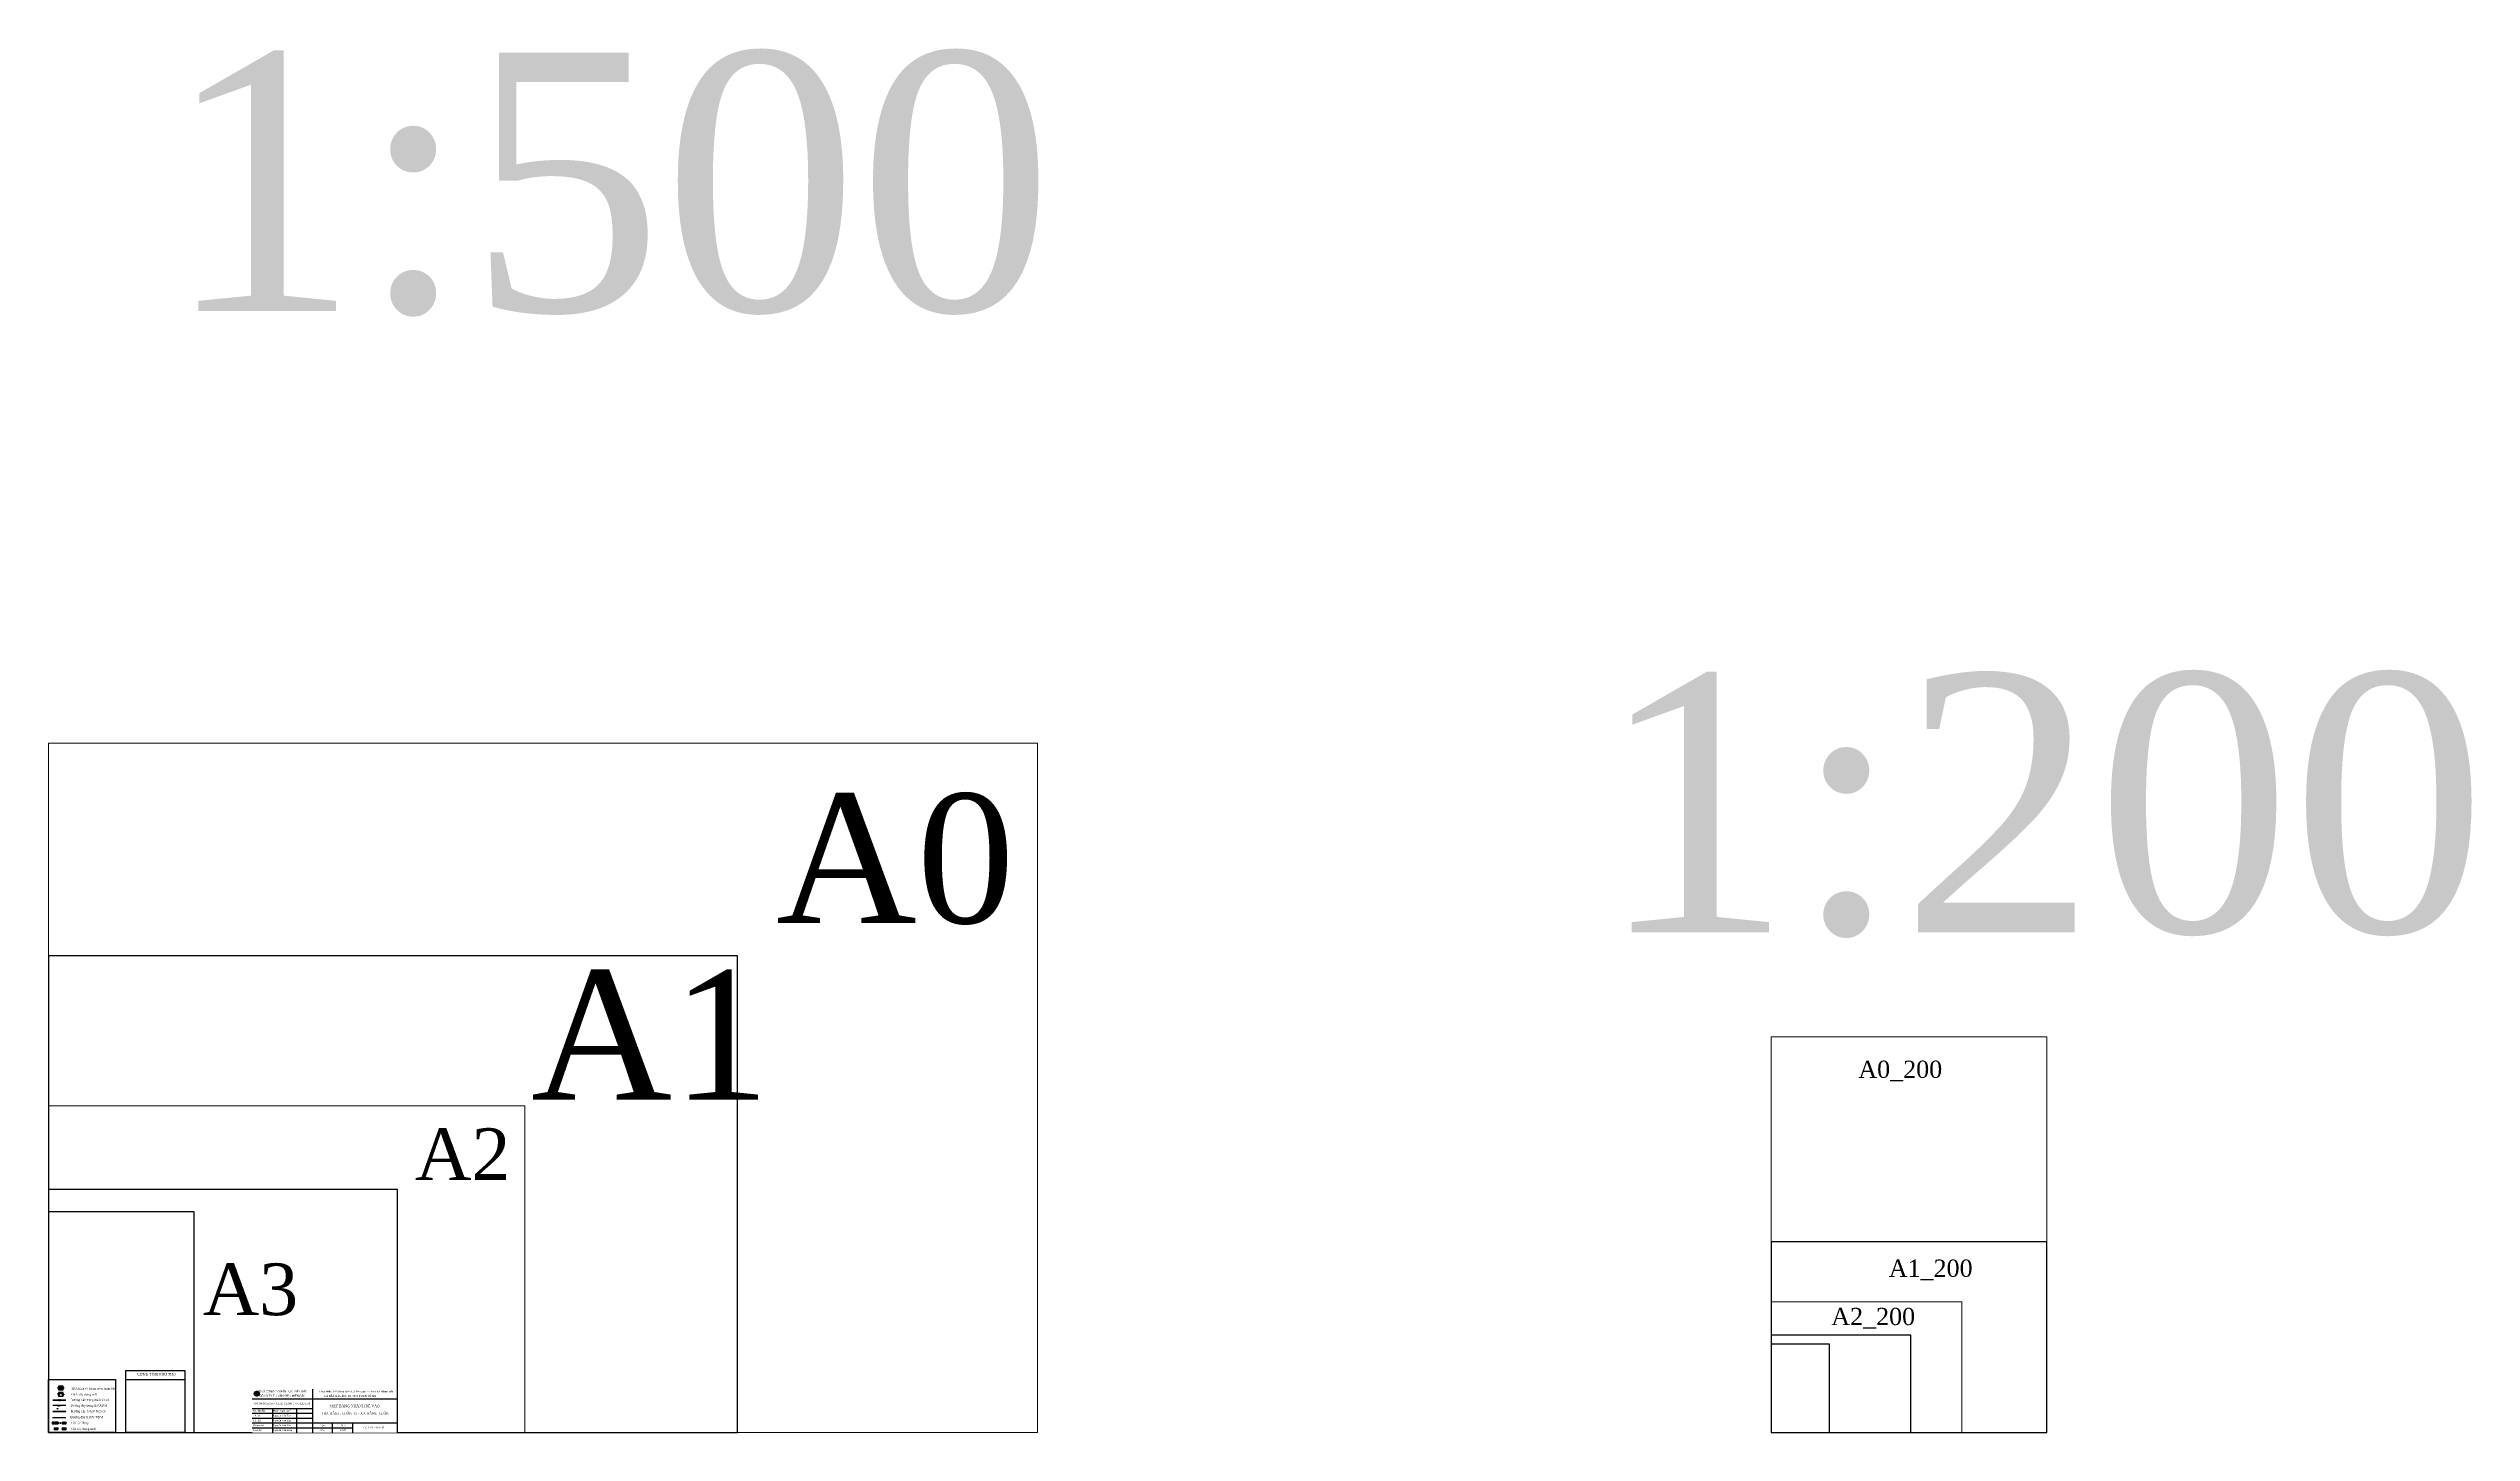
# Model space of a CAD drawing. Header units: feet. Extents: x 74374 to 92081, y 43964 to 65389.
# Drawn here: x 90675 to 92081, y 58335 to 59138 of the extents above; entities that cross this region are included whole.
import ezdxf
from ezdxf.enums import TextEntityAlignment as Align

# ---------------------------------------------------------------- set-up
doc = ezdxf.new("R2010")
doc.units = ezdxf.units.FT
doc.header["$MEASUREMENT"] = 0
doc.set_wipeout_variables(frame=1)
doc.linetypes.add('HIDDEN', pattern=[0.375, 0.25, -0.125])
for name, color, linetype in [('Border', 6, 'Continuous'), ('DZ 04 XDM', 2, 'HIDDEN'), ('DZ-HaAp trong REII', 1, 'Continuous'), ('DZxdm', 3, 'HIDDEN'), ('GHICHU', 130, 'Continuous'), ('HoKhoan', 20, 'Continuous'), ('Khung', 7, 'Continuous'), ('KHUNG-TEN', 7, 'Continuous'), ('khungBV', 14, 'Continuous'), ('socot', 2, 'Continuous'), ('TBA', 5, 'Continuous')]:
    doc.layers.add(name, color=color, linetype=linetype)
doc.layers.add('Hien Trang', color=2, linetype='Continuous', lineweight=40)
doc.layers.add('Text', color=7, linetype='Continuous', lineweight=5)
doc.styles.add('NEN DIA HINH$0$style1', font='VnArial.TTF', dxfattribs={"height": 1000})
doc.styles.add('PEC_ARIAL', font='arial.ttf', dxfattribs={"width": 0.8})
doc.styles.add('PEC_TIMENEW', font='times.ttf')
doc.styles.add('tenho', font='times.ttf')

# ---------------------------------------------------------------- blocks, each defined once
blk = doc.blocks.new('H-TD')
at = {"layer": 'DZ-HaAp trong REII'}
blk.add_hatch(color=256, dxfattribs=at).paths.add_polyline_path([(2, 2), (-2, 2), (-2, -2), (2, -2)])
blk.add_lwpolyline([(-2, -2), (2, -2), (2, 2), (-2, 2)], close=True, dxfattribs=at)
blk = doc.blocks.new('H')
blk.add_wipeout([(-1.5, -1.5), (-1.5, 1.5), (1.5, 1.5), (1.5, -1.5)]).dxf.layer = 'Hien Trang'
blk = doc.blocks.new('LT')
blk.add_wipeout([(-2.1, 0), (-2.1, 0.3), (-2, 0.7), (-1.9, 1), (-1.7, 1.2), (-1.5, 1.5), (-1.2, 1.7), (-1, 1.9), (-0.7, 2), (-0.3, 2.1), (0, 2.1), (0.3, 2.1), (0.7, 2), (1, 1.9), (1.2, 1.7), (1.5, 1.5), (1.7, 1.2), (1.9, 1), (2, 0.7), (2.1, 0.3), (2.1, 0), (2.1, -0.3), (2, -0.7), (1.9, -1), (1.7, -1.2), (1.5, -1.5), (1.2, -1.7), (1, -1.9), (0.7, -2), (0.3, -2.1), (0, -2.1), (-0.3, -2.1), (-0.7, -2), (-1, -1.9), (-1.2, -1.7), (-1.5, -1.5), (-1.7, -1.2), (-1.9, -1), (-2, -0.7), (-2.1, -0.3)]).dxf.layer = 'Hien Trang'
blk = doc.blocks.new('Cot H hien trang')
at = {"layer": 'Hien Trang'}
blk.add_hatch(color=256, dxfattribs=at).paths.add_polyline_path([(1.5, 1.5), (-1.5, 1.5), (-1.5, -1.5), (1.5, -1.5)])
blk.add_lwpolyline([(-1.5, -1.5), (1.5, -1.5), (1.5, 1.5), (-1.5, 1.5)], close=True, dxfattribs=at)
blk = doc.blocks.new('Cot 2H hien trang D')
at = {"layer": 'Hien Trang'}
blk.add_line((-0.3, 0), (0.3, 0), dxfattribs=at)
at = {"layer": 'Hien Trang', "rotation": 90}
for p in [(-1.8, 0), (1.8, 0)]:
    blk.add_blockref('Cot H hien trang', p, dxfattribs=at)
blk = doc.blocks.new('Cot 2H XDM N')
at = {"layer": 'Hien Trang'}
blk.add_line((0, 0.3), (0, -0.3), dxfattribs=at)
for points in [[(-1.5, 0.3), (1.5, 0.3), (1.5, 3.3), (-1.5, 3.3)], [(-1.5, -3.3), (1.5, -3.3), (1.5, -0.3), (-1.5, -0.3)]]:
    blk.add_lwpolyline(points, close=True, dxfattribs=at)
blk = doc.blocks.new('Cot 2LT XDM N')
at = {"layer": 'Hien Trang'}
blk.add_line((0, -0.2), (0, 0.2), dxfattribs=at)
for centre in [(0, 2.3), (0, -2.3)]:
    blk.add_circle(centre, 2.12, dxfattribs=at)
blk = doc.blocks.new('Cot LT hien trang')
at = {"layer": 'Hien Trang'}
blk.add_hatch(color=256, dxfattribs=at).paths.add_polyline_path([(-2.1, 0, 1), (2.1, 0, 1)])
blk.add_circle((0, 0), 2.12, dxfattribs=at)
blk = doc.blocks.new('Cot 2LT hien trang D')
at = {"layer": 'Hien Trang'}
blk.add_line((-0.2, 0), (0.2, 0), dxfattribs=at)
at = {"layer": 'Hien Trang', "rotation": 270}
for p in [(-2.3, 0), (2.3, 0)]:
    blk.add_blockref('Cot LT hien trang', p, dxfattribs=at)
blk = doc.blocks.new('CCCCC4444')
at = {"layer": 'KHUNG-TEN'}
h = blk.add_hatch(color=250, dxfattribs=at)
h.dxf.hatch_style = 1
h.set_gradient(color1=(41, 233, 7), one_color=1, tint=1)
edge = h.paths.add_edge_path()
edge.add_ellipse((-271147, 972861), major_axis=(0, 15.3), ratio=1, start_angle=90.0005, end_angle=270.0005)
edge.add_ellipse((-271147, 972861), major_axis=(0, 15.3), ratio=1, start_angle=-89.9997, end_angle=90.0003)
edge = h.paths.add_edge_path(flags=16)
edge.add_line((-271147, 972874), (-271147, 972875))
edge.add_line((-271147, 972875), (-271147, 972874))
edge.add_ellipse((-271147, 972861), major_axis=(0, 13.6), ratio=1, start_angle=270.7772, end_angle=359.2345, ccw=False)
edge.add_line((-271133, 972861), (-271132, 972861))
edge.add_line((-271132, 972861), (-271133, 972860))
edge.add_ellipse((-271147, 972861), major_axis=(0, 13.6), ratio=1, start_angle=180.7663, end_angle=269.2236, ccw=False)
edge.add_line((-271147, 972847), (-271147, 972846))
edge.add_line((-271147, 972846), (-271147, 972847))
edge.add_ellipse((-271147, 972861), major_axis=(0, 13.6), ratio=1, start_angle=90.7761, end_angle=179.2334, ccw=False)
edge.add_line((-271160, 972860), (-271161, 972861))
edge.add_line((-271161, 972861), (-271160, 972861))
edge.add_ellipse((-271147, 972861), major_axis=(0, 13.6), ratio=1, start_angle=360.7658, end_angle=449.2231, ccw=False)
h.paths.add_polyline_path([(-271147, 972874), (-271145, 972862), (-271133, 972861), (-271145, 972859), (-271147, 972847), (-271148, 972859), (-271160, 972861), (-271148, 972862)], flags=0)
h.paths.add_polyline_path([(-271147, 972863), (-271146, 972861), (-271144, 972861), (-271146, 972860), (-271147, 972858), (-271148, 972860), (-271150, 972861), (-271148, 972861)], flags=0)
h = blk.add_hatch(color=250, dxfattribs=at)
h.set_gradient(color1=(18, 233, 7), one_color=1, tint=1)
edge = h.paths.add_edge_path()
edge.add_line((-271147, 972874), (-271147, 972875))
edge.add_ellipse((-271147, 972861), major_axis=(0, 14.6), ratio=1, start_angle=-0.0004, end_angle=89.9996)
edge.add_line((-271161, 972861), (-271160, 972861))
edge.add_ellipse((-271147, 972861), major_axis=(0, 13.6), ratio=1, start_angle=360.7658, end_angle=449.2231, ccw=False)
h = blk.add_hatch(color=250, dxfattribs=at)
h.set_gradient(color1=(232, 236, 4), one_color=1, tint=1)
h.paths.add_polyline_path([(-271149, 972863), (-271147, 972875), (-271147, 972875), (-271149, 972863), (-271161, 972861), (-271149, 972858), (-271147, 972846), (-271147, 972846), (-271149, 972858), (-271161, 972860)])
h = blk.add_hatch(color=250, dxfattribs=at)
h.set_gradient(color1=(18, 233, 7), one_color=1, tint=1)
edge = h.paths.add_edge_path()
edge.add_line((-271160, 972860), (-271161, 972861))
edge.add_ellipse((-271147, 972861), major_axis=(0, 14.6), ratio=1, start_angle=89.9997, end_angle=179.9997)
edge.add_line((-271147, 972846), (-271147, 972847))
edge.add_ellipse((-271147, 972861), major_axis=(0, 13.6), ratio=1, start_angle=90.7761, end_angle=179.2334, ccw=False)
h = blk.add_hatch(color=250, dxfattribs=at)
h.set_gradient(color1=(251, 9, 33), one_color=1, tint=1)
edge = h.paths.add_edge_path()
edge.add_line((-271147, 972874), (-271148, 972862))
edge.add_line((-271148, 972862), (-271160, 972861))
edge.add_ellipse((-271147, 972861), major_axis=(9.33, 9.33), ratio=1, start_angle=134.7254, end_angle=135)
edge.add_ellipse((-271147, 972861), major_axis=(-9.33, 9.33), ratio=1, start_angle=45, end_angle=45.2746)
edge.add_line((-271160, 972860), (-271148, 972859))
edge.add_line((-271148, 972859), (-271147, 972847))
edge.add_line((-271147, 972847), (-271145, 972859))
edge.add_line((-271145, 972859), (-271134, 972860))
edge.add_ellipse((-271147, 972861), major_axis=(9.33, 9.33), ratio=1, start_angle=314.7254, end_angle=315)
edge.add_ellipse((-271147, 972861), major_axis=(-9.33, 9.33), ratio=1, start_angle=225, end_angle=225.2746)
edge.add_line((-271134, 972861), (-271145, 972862))
edge.add_line((-271145, 972862), (-271147, 972874))
h.paths.add_polyline_path([(-271147, 972863), (-271146, 972861), (-271144, 972861), (-271146, 972860), (-271147, 972858), (-271148, 972860), (-271150, 972861), (-271148, 972861)], flags=16)
h = blk.add_hatch(color=250, dxfattribs=at)
h.set_gradient(color1=(229, 250, 5), one_color=1, tint=1)
h.paths.add_polyline_path([(-271148, 972861), (-271150, 972861), (-271148, 972860), (-271147, 972858), (-271146, 972860), (-271144, 972861), (-271146, 972861), (-271147, 972863)])
h = blk.add_hatch(color=250, dxfattribs=at)
h.set_gradient(color1=(18, 233, 7), one_color=1, tint=1)
edge = h.paths.add_edge_path()
edge.add_line((-271147, 972875), (-271147, 972874))
edge.add_ellipse((-271147, 972861), major_axis=(0, 13.6), ratio=1, start_angle=270.7772, end_angle=359.2345, ccw=False)
edge.add_line((-271133, 972861), (-271132, 972861))
edge.add_ellipse((-271147, 972861), major_axis=(0, 14.6), ratio=1, start_angle=-89.9996, end_angle=0.0004)
h = blk.add_hatch(color=250, dxfattribs=at)
h.set_gradient(color1=(18, 233, 7), one_color=1, tint=1)
edge = h.paths.add_edge_path()
edge.add_line((-271132, 972861), (-271133, 972860))
edge.add_ellipse((-271147, 972861), major_axis=(0, 13.6), ratio=1, start_angle=180.7663, end_angle=269.2236, ccw=False)
edge.add_line((-271147, 972847), (-271147, 972846))
edge.add_ellipse((-271147, 972861), major_axis=(0, 14.6), ratio=1, start_angle=180.0003, end_angle=270.0003)
at = {"layer": 'KHUNG-TEN', "color": 1}
for p, q in [((-271161, 972860), (-271149, 972863)), ((-271161, 972861), (-271149, 972863)), ((-271161, 972861), (-271161, 972861)), ((-271161, 972861), (-271149, 972858)), ((-271161, 972860), (-271161, 972860)), ((-271161, 972860), (-271149, 972858)), ((-271149, 972863), (-271147, 972875)), ((-271149, 972863), (-271147, 972875)), ((-271149, 972858), (-271147, 972846)), ((-271149, 972858), (-271147, 972846))]:
    blk.add_line(p, q, dxfattribs=at)
at = {"layer": 'KHUNG-TEN', "color": 250}
for p, q in [((-271160, 972861), (-271148, 972859)), ((-271150, 972861), (-271148, 972860)), ((-271150, 972861), (-271148, 972861)), ((-271148, 972861), (-271147, 972863)), ((-271148, 972860), (-271147, 972858)), ((-271148, 972859), (-271147, 972847)), ((-271146, 972861), (-271147, 972863)), ((-271146, 972860), (-271147, 972858)), ((-271144, 972861), (-271146, 972860)), ((-271144, 972861), (-271146, 972861))]:
    blk.add_line(p, q, dxfattribs=at)
at = {"layer": 'KHUNG-TEN', "color": 88}
for p, q in [((-271144, 972863), (-271147, 972875)), ((-271144, 972858), (-271147, 972846)), ((-271132, 972861), (-271144, 972863)), ((-271132, 972861), (-271144, 972858))]:
    blk.add_line(p, q, dxfattribs=at)
at = {"layer": 'KHUNG-TEN', "color": 6}
blk.add_ellipse((-271147, 972861), major_axis=(0, 15.3), ratio=1, start_param=4.712381, end_param=10.995566, dxfattribs=at)
at = {"layer": 'KHUNG-TEN', "color": 3}
for start_param, end_param in [(0.013366, 1.557237), (1.584342, 3.128214), (-1.557232, -0.013361), (3.154967, 4.698838)]:
    blk.add_ellipse((-271147, 972861), major_axis=(0, 13.6), ratio=1, start_param=start_param, end_param=end_param, dxfattribs=at)
at = {"layer": 'KHUNG-TEN', "color": 4}
for start_param, end_param in [(0.019166, 1.525521), (-1.525523, -0.019168)]:
    blk.add_ellipse((-271147, 972860), major_axis=(0, 13.6), ratio=1, start_param=start_param, end_param=end_param, dxfattribs=at)
at = {"layer": 'GHICHU', "color": 1, "style": 'NEN DIA HINH$0$style1', "oblique": 360, "width": 0.999999}
blk.add_text('        NPC PEC', height=3.6, rotation=0.0431, dxfattribs=at).set_placement((-271168, 972837))
blk = doc.blocks.new('FFFFF')
at = {"layer": 'KHUNG-TEN', "color": 0}
blk.add_blockref('CCCCC4444', (0, 0), dxfattribs=at)
blk = doc.blocks.new('CCR55555')
at = {"layer": 'KHUNG-TEN'}
blk.add_blockref('FFFFF', (0, 0), dxfattribs=at)
blk = doc.blocks.new('A$C18572a37')
at = {"layer": 'TBA'}
for p, q in [((-1.4, -2.1), (0, 0)), ((-1.4, -2.1), (0, 0)), ((0, 0), (1.4, -2.1))]:
    blk.add_line(p, q, dxfattribs=at)
blk.add_lwpolyline([(-1.4, -2.1), (1.4, -2.1), (1.4, 0), (-1.4, 0)], close=True, dxfattribs=at)
for centre in [(-1.6, -0.7), (1.6, -1.1)]:
    blk.add_circle(centre, 0.193, dxfattribs=at)
blk = doc.blocks.new('A$C715df23e')
at = {"layer": 'Hien Trang'}
blk.add_hatch(color=256, dxfattribs=at).paths.add_polyline_path([(0.6, 0, 1), (-0.6, 0, 1)])
blk = doc.blocks.new('A$C2cfff7e2')
at = {"layer": 'TBA'}
blk.add_hatch(color=256, dxfattribs=at).paths.add_polyline_path([(1.4, -2.1), (0, 0), (-1.4, -2.1)])
for p, q in [((-1.4, -2.1), (0, 0)), ((0, 0), (1.4, -2.1))]:
    blk.add_line(p, q, dxfattribs=at)
blk.add_lwpolyline([(-1.4, -2.1), (1.4, -2.1), (1.4, 0), (-1.4, 0)], close=True, dxfattribs=at)
for centre in [(-1.6, -1.1), (1.6, -1.1)]:
    blk.add_circle(centre, 0.193, dxfattribs=at)

msp = doc.modelspace()

# ---------------------------------------------------------------- hatches: boundary and pattern name
at = {"layer": 'DZxdm'}
h = msp.add_hatch(color=256, dxfattribs=at)
h.paths.add_polyline_path([(90681.18864, 58350.71521), (90681.30146, 58350.71521, 1)])
h.paths.add_polyline_path([(90681.30146, 58350.71521), (90681.18864, 58350.71521, 1)])
at = {"layer": 'Hien Trang'}
h = msp.add_hatch(color=256, dxfattribs=at)
h.paths.add_polyline_path([(90681.18075, 58353.94738), (90681.29357, 58353.94738, 1)])
h.paths.add_polyline_path([(90681.29357, 58353.94738), (90681.18075, 58353.94738, 1)])

# ---------------------------------------------------------------- linework, layer by layer
at = {"layer": 'Border', "color": 2, "lineweight": 0}
for points in [[(90674.93151, 58735.12413), (90674.93151, 58335.12413), (91248.93151, 58335.12413), (91248.93151, 58735.12413)], [(91674.87105, 58335.12413), (91834.87105, 58335.12413), (91834.87105, 58564.72413), (91674.87105, 58564.72413)]]:
    msp.add_lwpolyline(points, close=True, dxfattribs=at)
at = {"layer": 'Border', "lineweight": 0}
for points in [[(90674.93151, 58335.12413), (90951.43151, 58335.12413), (90951.43151, 58524.62413), (90674.93151, 58524.62413)], [(91674.87105, 58335.12413), (91785.47105, 58335.12413), (91785.47105, 58410.92413), (91674.87105, 58410.92413)]]:
    msp.add_lwpolyline(points, close=True, dxfattribs=at)
at = {"layer": 'DZxdm', "color": 3}
msp.add_line((90685.04318, 58343.65226), (90677.346, 58343.65226), dxfattribs=at)
at = {"layer": 'DZxdm'}
for p, q in [((90685.09365, 58350.71521), (90677.39646, 58350.71521)), ((90680.11854, 58350.71521), (90680.73647, 58350.90821)), ((90680.11854, 58350.71521), (90680.73647, 58350.5222)), ((90680.44566, 58350.71521), (90681.06359, 58350.90821)), ((90680.44566, 58350.71521), (90681.06359, 58350.5222)), ((90682.04445, 58350.71521), (90681.42652, 58350.90821)), ((90682.04445, 58350.71521), (90681.42652, 58350.5222)), ((90682.37157, 58350.71521), (90681.75363, 58350.90821)), ((90682.37157, 58350.71521), (90681.75363, 58350.5222))]:
    msp.add_line(p, q, dxfattribs=at)
msp.add_circle((90681.24505, 58350.71521), 0.05641, dxfattribs=at)
at = {"layer": 'Hien Trang'}
for p, q in [((90685.08576, 58353.94738, 0.32182), (90677.38857, 58353.94738, 0.32182)), ((90680.11065, 58353.94738, 0.32182), (90680.72858, 58354.14038, 0.32182)), ((90680.11065, 58353.94738, 0.32182), (90680.72858, 58353.75438, 0.32182)), ((90680.43777, 58353.94738, 0.32182), (90681.0557, 58354.14038, 0.32182)), ((90680.43777, 58353.94738, 0.32182), (90681.0557, 58353.75438, 0.32182)), ((90682.03656, 58353.94738, 0.32182), (90681.41863, 58354.14038, 0.32182)), ((90682.03656, 58353.94738, 0.32182), (90681.41863, 58353.75438, 0.32182)), ((90682.36368, 58353.94738, 0.32182), (90681.74574, 58354.14038, 0.32182)), ((90682.36368, 58353.94738, 0.32182), (90681.74574, 58353.75438, 0.32182))]:
    msp.add_line(p, q, dxfattribs=at)
at = {"layer": 'Hien Trang', "color": 1}
msp.add_line((90685.08185, 58347.28456), (90677.38467, 58347.28456), dxfattribs=at)
at = {"layer": 'Hien Trang'}
msp.add_circle((90681.23716, 58353.94738, 0.32182), 0.05641, dxfattribs=at)
at = {"layer": 'Khung', "color": 3}
for points in [[(90674.93151, 58335.12413), (91074.93151, 58335.12413), (91074.93151, 58611.62413), (90674.93151, 58611.62413)], [(91674.87105, 58335.12413), (91834.87105, 58335.12413), (91834.87105, 58445.72413), (91674.87105, 58445.72413)]]:
    msp.add_lwpolyline(points, close=True, dxfattribs=at)
at = {"layer": 'Khung', "color": 4}
for points in [[(90877.43151, 58476.12413), (90674.93151, 58476.12413), (90674.93151, 58335.12413), (90877.43151, 58335.12413)], [(91755.87105, 58391.52413), (91674.87105, 58391.52413), (91674.87105, 58335.12413), (91755.87105, 58335.12413)]]:
    msp.add_lwpolyline(points, close=True, dxfattribs=at)
at = {"layer": 'Khung', "color": 1}
msp.add_lwpolyline([(91674.87105, 58335.12413), (91708.67105, 58335.12413), (91708.67105, 58386.32413), (91674.87105, 58386.32413)], close=True, dxfattribs=at)
at = {"layer": 'socot', "color": 1, "ltscale": 0.5}
msp.add_lwpolyline([(90719.86292, 58371.01384), (90753.99476, 58371.01384), (90753.99476, 58335.12413), (90719.86292, 58335.12413)], close=True, dxfattribs=at)
msp.add_lwpolyline([(90719.86292, 58365.8839), (90753.99476, 58365.8839)], dxfattribs=at)
msp.add_lwpolyline([(90719.86292, 58365.8839), (90753.99476, 58365.8839)], dxfattribs=at)
at = {"layer": 'TBA'}
msp.add_circle((90680.17266, 58348.91189), 0.19309, dxfattribs=at)

# ---------------------------------------------------------------- block references
at = {"layer": 'Hien Trang', "xscale": 0.2313730605746969, "yscale": 0.2313730605746969, "zscale": 0.2313730605746969}
msp.add_blockref('H-TD', (90677.60123, 58340.62061), dxfattribs=at)
at = {"layer": 'HoKhoan'}
for name, p in [('A$C18572a37', (90682.06801, 58358.29884)), ('A$C2cfff7e2', (90682.09331, 58362.08542))]:
    msp.add_blockref(name, p, dxfattribs=at)

# ---------------------------------------------------------------- texts
at = {"ltscale": 0.5, "insert": (90737.69609, 58369.58737), "char_height": 1.4576503, "width": 30.5583192, "attachment_point": 2, "style": 'PEC_TIMENEW'}
msp.add_mtext('UBND TỈNH PHÚ THỌ', dxfattribs=at)
at = {"layer": 'GHICHU', "linetype": 'Continuous', "lineweight": -3, "style": 'PEC_TIMENEW'}
for s, p in [('TBA xây dựng mới', (90695.55394, 58357.24227)), ('Đường dây trung thế hiện có', (90699.06231, 58354.04496)), ('TBA hiện có (trạm treo, trạm bệt)', (90701.16255, 58360.7141)), ('Đường dây 0.4kV XDM', (90697.13573, 58344.00573)), ('Đường dây trung thế XDM', (90698.39376, 58350.85347)), ('Đường dây 0.4kV hiện có', (90698.01676, 58347.51562, -0.32182))]:
    msp.add_text(s, height=1.2729736, dxfattribs=at).set_placement(p, align=Align.MIDDLE_CENTER)
for s, p in [('Cột xây dựng mới', (90688.12346, 58336.67753)), ('Cột tận dụng', (90688.17575, 58340.17983))]:
    msp.add_text(s, height=1.2729736, dxfattribs=at).set_placement(p)
at = {"layer": 'Khung'}
for s, height, style, p in [('1:500', 150, 'PEC_TIMENEW', (91000.11947, 58985.77092)), ('1:200', 150, 'PEC_TIMENEW', (91831.9286, 58625.30589)), ('A0_200', 10, 'tenho', (91749.75696, 58540.86626)), ('A1_200', 10, 'tenho', (91767.41444, 58425.44569)), ('A2_200', 10, 'tenho', (91734.04593, 58397.43527))]:
    msp.add_text(s, height=height, dxfattribs=dict(at, style=style)).set_placement(p, align=Align.CENTER)
at = {"layer": 'Khung', "color": 2, "style": 'PEC_TIMENEW'}
msp.add_text('A0', height=75, dxfattribs=at).set_placement((91166.40121, 58668.17134), align=Align.MIDDLE_CENTER)
at = {"layer": 'Khung', "color": 3, "style": 'PEC_TIMENEW'}
msp.add_text('A1', height=75, dxfattribs=at).set_placement((91024.28959, 58565.71657), align=Align.MIDDLE_CENTER)
at = {"layer": 'Khung', "style": 'PEC_TIMENEW'}
msp.add_text('A2', height=30, dxfattribs=at).set_placement((90915.39321, 58496.61913), align=Align.MIDDLE_CENTER)
at = {"layer": 'Khung', "color": 4, "style": 'PEC_TIMENEW'}
msp.add_text('A3', height=30, dxfattribs=at).set_placement((90792.17258, 58418.24517), align=Align.MIDDLE_CENTER)

# ---------------------------------------------------------------- next in the draw order: block references
at = {"layer": 'DZxdm', "xscale": 0.3084974141092971, "yscale": 0.3084974141092971, "zscale": 0.3084974141092971}
msp.add_blockref('H', (90678.85609, 58337.26517), dxfattribs=at)

# ---------------------------------------------------------------- next in the draw order: wipeouts: each hides what was drawn before it
at = {"color": 3, "ltscale": 10}
msp.add_wipeout([(90793.24665, 58360.24382), (90876.97894, 58360.24382), (90876.97894, 58335.12413), (90793.24665, 58335.12413)], dxfattribs=at).dxf.layer = 'khungBV'

# ---------------------------------------------------------------- next in the draw order: linework, layer by layer
for p, q in [((90793.24665, 58354.66167), (90876.97894, 58354.66167)), ((90828.1351, 58360.24382), (90828.1351, 58335.12413)), ((90793.24665, 58349.07951), (90828.1351, 58349.07951)), ((90793.24665, 58346.28844), (90828.1351, 58346.28844)), ((90793.24665, 58343.49736), (90828.1351, 58343.49736)), ((90793.24665, 58340.70628), (90876.97894, 58340.70628)), ((90793.24665, 58337.91521), (90851.39407, 58337.91521)), ((90804.87613, 58349.07951), (90804.87613, 58335.12413)), ((90818.83151, 58349.07951), (90818.83151, 58335.12413)), ((90839.51386, 58340.70628), (90839.51386, 58335.12413)), ((90851.39407, 58340.70628), (90851.39407, 58335.12413))]:
    msp.add_line(p, q)

# ---------------------------------------------------------------- next in the draw order: block references
at = {"layer": 'DZxdm', "xscale": 0.3084974141092971, "yscale": 0.3084974141092971, "zscale": 0.3084974141092971}
msp.add_blockref('H', (90677.53341, 58337.27915), dxfattribs=at)
at = {"layer": 'KHUNG-TEN', "color": 250, "xscale": 0.09315491323068414, "yscale": 0.09315491323068414, "zscale": 0.09315491323068414}
msp.add_blockref('CCR55555', (116054.51191, -32269.15647), dxfattribs=at)

# ---------------------------------------------------------------- next in the draw order: texts
at = {"style": 'PEC_TIMENEW'}
for s, height, p in [('Công trình: TBA Bằng Luân 12 Chống quá tải cho TBA Bằng Luân', 1.0330807, (90832.02371, 58358.4174, 0.10851)), ('XÃ BẰNG LUÂN - HUYỆN ĐOAN HÙNG', 1.0874534, (90834.80957, 58355.77153))]:
    msp.add_text(s, height=height, dxfattribs=at).set_placement(p)
for s, p in [('MẶT BẰNG NHÁNH RẼ VÀO', (90852.64381, 58349.7906)), ('TBA BẰNG LUÂN 12 - XÃ BẰNG LUÂN', (90852.91058, 58345.46027))]:
    msp.add_text(s, height=1.4576503, dxfattribs=at).set_placement(p, align=Align.CENTER)
at = {"color": 4}
for s, insert, char_height, width, attachment_point, style in [('DỰ ÁN: TBA 110KV THUẬN THÀNH 6 VÀ NHÁNH RẼ', (90810.69087, 58351.87059), 0.8725787, 31.2189832, 5, 'PEC_TIMENEW'), ('TỔNG CÔNG TY ĐIỆN LỰC MIỀN BẮC', (90810.58322, 58359.54047), 1.1629485, 34.8884563, 2, 'PEC_ARIAL'), ('CÔNG TY TƯ VẤN ĐIỆN MIỀN BẮC', (90810.69087, 58357.02947), 1.1629485, 34.8884563, 2, 'PEC_ARIAL')]:
    msp.add_mtext(s, dxfattribs=dict(at, insert=insert, char_height=char_height, width=width, attachment_point=attachment_point, style=style))
at = {"layer": 'Text', "style": 'PEC_TIMENEW'}
for s, height, p in [('TTTK3', 0.969532, (90793.70013, 58341.67831)), ('P.Giám đốc', 0.969532, (90793.70013, 58347.26047)), ('Kiểm soát', 0.969532, (90793.70013, 58338.88724)), ('CNDA', 0.969532, (90793.70013, 58344.46939)), ('Phạm Ngọc Oanh', 0.9695318, (90805.32961, 58347.26047)), ('Nguyễn Văn Tân', 0.9695318, (90805.32961, 58344.46939)), ('Nguyễn Văn Tân', 0.9695318, (90805.32961, 58341.67831)), ('Nguyễn Văn Tân', 0.9695318, (90805.32961, 58338.88724)), ('Thiết kế', 0.969532, (90793.70013, 58336.09616)), ('Nguyễn Văn Long', 0.9695318, (90805.32961, 58336.09616))]:
    msp.add_text(s, height=height, dxfattribs=at).set_placement(p)
for s, height, p in [('Ngày', 0.969532, (90834.0898, 58338.88724)), ('Tỷ lệ', 0.969532, (90845.97001, 58338.88724)), ('CQT: PT - ĐH - 01', 1.0180415, (90863.87476, 58337.51971)), ('/2015', 0.969532, (90834.0898, 58336.09616)), ('1/500', 0.969532, (90845.97001, 58336.09616))]:
    msp.add_text(s, height=height, dxfattribs=at).set_placement(p, align=Align.CENTER)

# ---------------------------------------------------------------- next in the draw order: block references
at = {"layer": 'DZxdm', "xscale": 0.2687629471620312, "yscale": 0.2687629471620312, "zscale": 0.2687629471620312}
msp.add_blockref('LT', (90681.54406, 58337.24993), dxfattribs=at)

# ---------------------------------------------------------------- next in the draw order: linework, layer by layer
at = {"layer": 'Khung', "color": 1}
msp.add_lwpolyline([(90674.93151, 58335.12413), (90759.43151, 58335.12413), (90759.43151, 58463.12413), (90674.93151, 58463.12413)], close=True, dxfattribs=at)
at = {"layer": 'socot', "color": 1, "ltscale": 0.5}
msp.add_lwpolyline([(90674.93151, 58365.8839), (90713.84109, 58365.8839), (90713.84109, 58335.12413), (90674.93151, 58335.12413)], close=True, dxfattribs=at)

# ---------------------------------------------------------------- next in the draw order: block references
at = {"layer": 'DZ 04 XDM', "ltscale": 1.2, "rotation": 90}
for name, p, xscale, yscale, zscale in [('Cot 2H XDM N', (90679.41876, 58337.26517), 0.3084974141361272, 0.3084974141361272, 0.3084974141361272), ('Cot 2LT XDM N', (90684.04703, 58337.23994), 0.268762947108371, 0.268762947108371, 0.268762947108371)]:
    msp.add_blockref(name, p, dxfattribs=dict(at, xscale=xscale, yscale=yscale, zscale=zscale))
at = {"layer": 'DZ 04 XDM', "ltscale": 1.2}
for name, p, xscale, yscale, zscale in [('Cot 2H hien trang D', (90679.50578, 58340.61722), 0.3084974141092971, 0.3084974141092971, 0.3084974141092971), ('Cot 2LT hien trang D', (90684.08777, 58340.63122), 0.2660790196678136, 0.2660790196678136, 0.2660790196678136)]:
    msp.add_blockref(name, p, dxfattribs=dict(at, xscale=xscale, yscale=yscale, zscale=zscale))
at = {"layer": 'HoKhoan'}
msp.add_blockref('A$C715df23e', (90681.79126, 58340.5836), dxfattribs=at)

doc.saveas('drawing.dxf')
